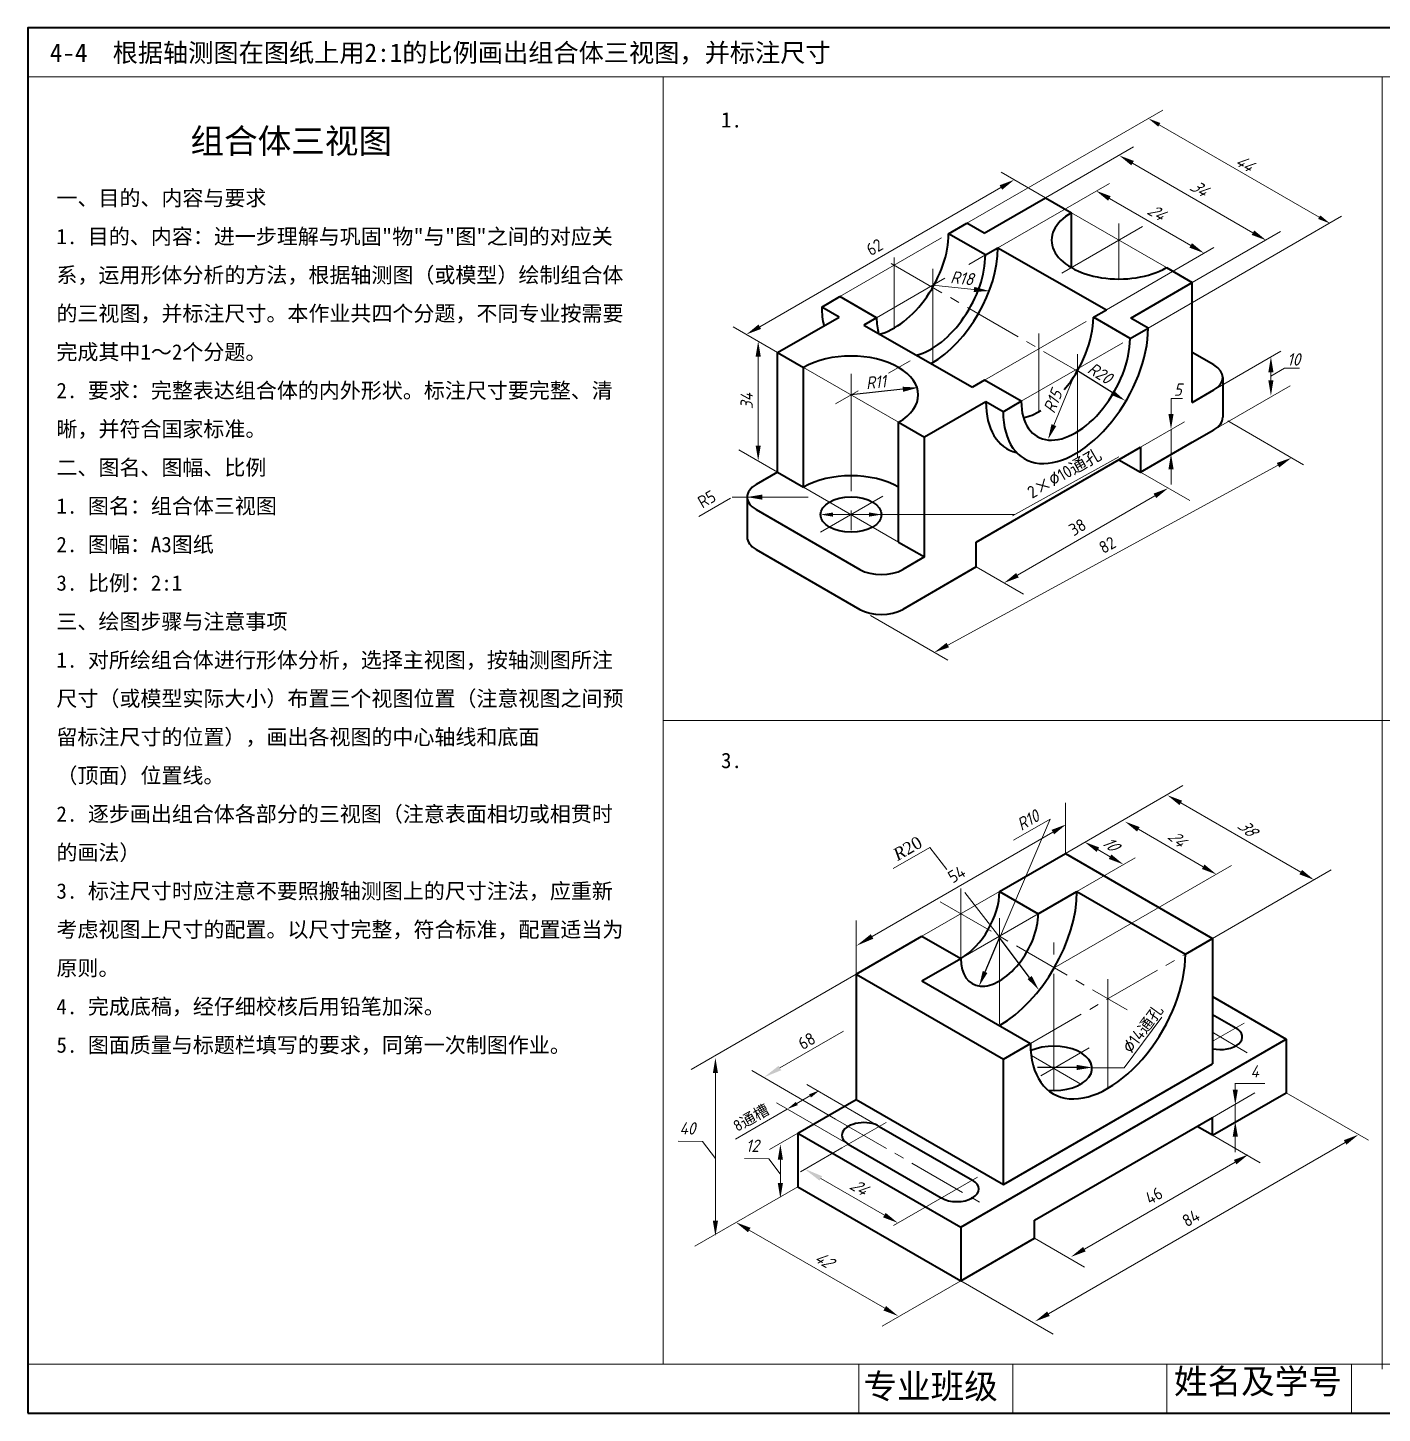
# Model space of a CAD drawing. Header units: millimetres. Extents: x 20 to 350, y 18 to 243.
# Drawn here: x 19.9 to 239.9, y 18.5 to 243.5 of the extents above; entities that cross this region are included whole.
import ezdxf

# ---------------------------------------------------------------- set-up
doc = ezdxf.new("R2010")
doc.units = ezdxf.units.MM
doc.linetypes.add('CENTER2', pattern=[28.575, 19.05, -3.175, 3.175, -3.175])
doc.layers.get('0').update_dxf_attribs({"lineweight": 40})
for name, color, linetype, lineweight in [('中心线', 7, 'CENTER2', 15), ('实体', 7, 'Continuous', 40), ('标注', 7, 'Continuous', 15), ('细线', 7, 'Continuous', 13)]:
    doc.layers.add(name, color=color, linetype=linetype, lineweight=lineweight)
doc.styles.get("Standard").update_dxf_attribs({"font": 'TIMES.TTF'})
doc.styles.add('style1', font='isocp.shx', dxfattribs={"oblique": 30})
doc.styles.add('style2', font='isocp.shx')
doc.styles.add('数字', font='isocp.shx', dxfattribs={"oblique": 15, "height": 2})
doc.dimstyles.new('R', dxfattribs={"dimtxt": 2, "dimasz": 2.5, "dimexe": 1.25, "dimexo": 0.625, "dimtad": 1, "dimtxsty": '数字', "dimblk2": 'NONE', "dimsah": 1, "dimcen": 2.5, "dimse1": 1, "dimse2": 1, "dimadec": 0, "dimazin": 0, "dimtfac": 1, "dimtmove": 0, "dimatfit": 3, "dimfxl": 0, "dimarcsym": 0})

# ---------------------------------------------------------------- blocks, each defined once
blk = doc.blocks.new('*D2')
at = {"layer": 'Defpoints', "color": 0}
for p in [(164.51, 185.03), (153.61, 183.86), (153.61, 183.86)]:
    blk.add_point(p, dxfattribs=at)
at = {"layer": '标注', "color": 0, "lineweight": -2}
blk.add_line((162.03, 184.76), (153.61, 183.86), dxfattribs=at)
at = {"layer": '标注', "color": 0}
blk.add_solid([(161.98, 185.17), (162.07, 184.35), (164.51, 185.03)], dxfattribs=at)
at = {"layer": '标注', "color": 0, "insert": (157.64, 185.92), "char_height": 2, "attachment_point": 5, "rotation": 6.131, "style": '数字'}
blk.add_mtext('R11', dxfattribs=at)
blk = doc.blocks.new('_None')
blk = doc.blocks.new('*D3')
at = {"layer": 'Defpoints', "color": 0}
for p in [(190.37, 187.74), (190.37, 187.73), (198.12, 182.93)]:
    blk.add_point(p, dxfattribs=at)
at = {"layer": '标注', "color": 0, "lineweight": -2}
blk.add_line((195.99, 184.24), (190.37, 187.73), dxfattribs=at)
at = {"layer": '标注', "color": 0}
blk.add_solid([(196.21, 184.59), (195.77, 183.88), (198.12, 182.92)], dxfattribs=at)
at = {"layer": '标注', "color": 0, "insert": (194.04, 187.37), "char_height": 2, "attachment_point": 5, "rotation": 328.1632, "style": '数字'}
blk.add_mtext('R20', dxfattribs=at)
blk = doc.blocks.new('*D8')
at = {"layer": 'Defpoints', "color": 0}
for p in [(183.9, 75), (183.9, 74.63), (192.75, 75)]:
    blk.add_point(p, dxfattribs=at)
at = {"layer": '标注', "color": 0, "lineweight": -2}
blk.add_line((190.25, 74.63), (183.9, 74.63), dxfattribs=at)
at = {"layer": '标注', "color": 0}
blk.add_solid([(190.25, 75.05), (190.25, 74.21), (192.75, 74.63)], dxfattribs=at)
blk = doc.blocks.new('*D9')
at = {"layer": 'Defpoints', "color": 0}
for p in [(177.69, 95.8), (177.75, 95.84), (184.17, 87.29)]:
    blk.add_point(p, dxfattribs=at)
at = {"layer": '标注', "color": 0, "lineweight": -2}
blk.add_line((182.61, 89.24), (177.69, 95.8), dxfattribs=at)
at = {"layer": '标注', "color": 0}
blk.add_solid([(182.95, 89.49), (182.28, 88.99), (184.11, 87.24)], dxfattribs=at)
blk = doc.blocks.new('*D10')
at = {"layer": 'Defpoints', "color": 0}
for p in [(177.84, 95.93), (177.84, 95.93), (174.4, 87.84)]:
    blk.add_point(p, dxfattribs=at)
at = {"layer": '标注', "color": 0, "lineweight": -2}
blk.add_line((175.38, 90.14), (177.84, 95.93), dxfattribs=at)
at = {"layer": '标注', "color": 0}
blk.add_solid([(175, 90.31), (175.76, 89.98), (174.4, 87.84)], dxfattribs=at)

msp = doc.modelspace()

# ---------------------------------------------------------------- linework, layer by layer
msp.add_lwpolyline([(19.888, 18.475), (349.888, 18.475), (349.888, 243.475), (19.888, 243.475)], close=True)
at = {"layer": '中心线'}
for p, q in [((189.385, 213.421), (204.817, 204.511)), ((197.101, 211.677), (197.101, 202.665)), ((151.789, 199.814), (169.459, 210.017)), ((200.95, 211.188), (187.851, 203.625)), ((160.624, 207.48), (160.624, 207.443)), ((160.624, 206.181), (160.624, 194.713)), ((172.718, 205.013), (175.422, 206.574)), ((157.751, 196.372), (168.851, 202.78)), ((166.871, 204.332), (166.871, 188.79)), ((175.288, 186.247), (192.959, 196.449)), ((184.124, 193.84), (184.124, 181.146)), ((181.251, 182.804), (198.921, 193.007)), ((163.203, 189.395), (159.671, 187.355)), ((190.371, 190.483), (190.371, 173.663)), ((145.893, 188.311), (161.325, 179.401)), ((153.609, 187.275), (153.609, 158.885)), ((154.749, 184.514), (151.073, 182.391)), ((145.893, 168.871), (161.325, 159.961)), ((148.647, 161.55), (158.783, 167.402)), ((171.418, 103.695), (171.418, 92.325)), ((165.124, 95.958), (177.712, 103.226)), ((171.418, 92.325), (184.006, 99.592)), ((177.712, 98.865), (177.712, 81.74)), ((186.524, 70.762), (186.524, 94.913)), ((195.335, 88.985), (195.335, 71.249)), ((212.545, 79.005), (217.477, 81.852)), ((212.479, 80.246), (217.951, 77.018)), ((182.928, 76.56), (190.929, 71.94)), ((184.427, 73.274), (192.287, 77.812)), ((159.304, 65.708), (152.128, 61.565)), ((174.123, 56.822), (166.991, 52.704))]:
    msp.add_line(p, q, dxfattribs=at)
at = {"layer": '中心线', "ltscale": 0.5}
for p, q in [((193.124, 186.151), (159.252, 205.707)), ((168.098, 101.509), (198.45, 83.985)), ((182.747, 78.516), (207.923, 93.051)), ((151.106, 66.261), (175.182, 52.36))]:
    msp.add_line(p, q, dxfattribs=at)
at = {"layer": '实体'}
for p, q in [((175.203, 210.093), (185.176, 215.851)), ((185.176, 215.851), (189.385, 213.421)), ((169.459, 210.017), (172.397, 211.713)), ((175.203, 210.093), (172.397, 211.713)), ((189.385, 204.511), (189.385, 213.421)), ((175.422, 206.574), (169.459, 210.017)), ((175.422, 206.574), (177.47, 207.756)), ((177.47, 207.756), (195.072, 197.669)), ((204.817, 204.511), (209.026, 202.081)), ((199.053, 196.323), (209.026, 202.081)), ((209.026, 182.641), (209.026, 202.081)), ((148.851, 198.118), (151.789, 199.814)), ((151.657, 196.498), (148.851, 198.118)), ((157.751, 196.372), (151.789, 199.814)), ((141.684, 190.741), (151.657, 196.498)), ((157.751, 196.372), (155.704, 195.19)), ((192.959, 196.449), (195.072, 197.669)), ((198.921, 193.007), (192.959, 196.449)), ((201.859, 194.703), (199.053, 196.323)), ((155.704, 195.19), (173.307, 185.103)), ((198.921, 193.007), (201.859, 194.703)), ((141.684, 171.301), (141.684, 190.741)), ((141.684, 190.741), (145.893, 188.311)), ((212.534, 188.716), (209.026, 190.741)), ((145.893, 168.871), (145.893, 188.311)), ((175.288, 186.247), (173.307, 185.103)), ((181.251, 182.804), (175.288, 186.247)), ((209.026, 182.641), (212.534, 184.666)), ((213.986, 186.691), (213.986, 180.211)), ((175.507, 182.728), (165.534, 176.971)), ((178.313, 181.108), (175.507, 182.728)), ((178.313, 181.108), (181.251, 182.804)), ((161.325, 159.961), (161.325, 179.401)), ((161.325, 179.401), (165.534, 176.971)), ((209.026, 176.161), (212.534, 178.186)), ((165.534, 157.531), (165.534, 176.971)), ((200.608, 171.301), (209.026, 176.161)), ((173.952, 159.961), (200.608, 175.351)), ((197.101, 173.326), (200.608, 171.301)), ((200.608, 175.351), (200.608, 171.301)), ((141.684, 171.301), (138.177, 169.276)), ((141.684, 171.301), (145.893, 168.871)), ((136.724, 167.251), (136.724, 160.771)), ((138.177, 165.226), (155.012, 155.506)), ((161.325, 159.961), (165.534, 157.531)), ((173.952, 155.911), (173.952, 159.961)), ((138.177, 158.746), (155.012, 149.026)), ((165.534, 157.531), (162.027, 155.506)), ((173.952, 155.911), (162.027, 149.026)), ((177.712, 103.226), (188.412, 109.403)), ((188.412, 109.403), (212.328, 95.595)), ((177.712, 103.226), (184.006, 99.592)), ((184.006, 99.592), (190.3, 103.226)), ((190.3, 103.226), (207.923, 93.051)), ((154.425, 89.781), (165.124, 95.958)), ((165.124, 95.958), (171.418, 92.325)), ((207.923, 93.051), (212.328, 95.595)), ((212.328, 95.595), (212.328, 75.246)), ((165.124, 88.691), (171.418, 92.325)), ((154.425, 89.781), (154.425, 69.432)), ((154.425, 89.781), (178.342, 75.973)), ((165.124, 88.691), (182.747, 78.516)), ((212.328, 86.147), (224.287, 79.243)), ((212.328, 83.24), (216.105, 81.06)), ((171.418, 48.72), (224.287, 79.243)), ((224.287, 79.243), (224.287, 70.522)), ((178.342, 75.973), (182.747, 78.516)), ((178.342, 55.624), (178.342, 75.973)), ((178.342, 55.624), (212.328, 75.246)), ((212.328, 63.618), (224.287, 70.522)), ((144.984, 63.981), (154.425, 69.432)), ((154.425, 69.432), (178.342, 55.624)), ((183.377, 49.81), (212.328, 66.525)), ((212.328, 63.618), (212.328, 66.525)), ((144.984, 63.981), (171.418, 48.72)), ((144.984, 63.981), (144.984, 55.26)), ((158.201, 65.071), (173.306, 56.35)), ((212.328, 63.618), (209.811, 65.071)), ((153.166, 62.164), (168.271, 53.443)), ((144.984, 55.26), (171.418, 39.999)), ((183.377, 46.903), (183.377, 49.81)), ((171.418, 48.72), (171.418, 39.999)), ((171.418, 39.999), (183.377, 46.903))]:
    msp.add_line(p, q, dxfattribs=at)
for centre, major_axis, start_param, end_param in [((197.101, 208.966), (-10.912, 0), 5.4977871, 8.6393798), ((160.624, 204.916), (-6.247, -10.821), 6.7806542, 8.6393798), ((166.587, 201.473), (-7.695, -13.329), 7.072345, 8.6393798), ((166.587, 201.473), (-6.247, -10.821), 6.8019595, 8.6393798), ((160.624, 204.916), (-8.325, -14.419), 5.4977871, 5.7384384), ((166.587, 201.473), (-6.247, -10.821), 5.4977871, 5.7681727), ((184.124, 191.348), (-6.247, -10.821), 7.5535145, 8.6393798), ((190.086, 187.906), (-8.325, -14.419), 5.4977871, 8.6393798), ((190.086, 187.906), (-6.247, -10.821), 5.4977871, 8.6393798), ((153.609, 183.856), (-10.912, 0), 2.3561945, 5.4977871), ((209.026, 186.691), (-4.96, 0), 2.3561945, 3.9269908), ((187.28, 189.526), (-8.325, -14.419), 5.4977871, 6.4525219), ((184.124, 191.348), (-6.247, -10.821), 6.7806542, 7.1032919), ((209.026, 180.211), (-4.96, 0), 2.3561945, 3.1415927), ((141.684, 167.251), (-4.96, 0), 5.4977871, 7.0685835), ((153.609, 164.416), (-10.912, 0), 3.9269908, 5.4977871), ((141.684, 160.771), (-4.96, 0), 6.2831853, 7.0685835), ((158.52, 157.531), (-4.96, 0), 0.7853982, 2.3561945), ((158.52, 151.051), (-4.96, 0), 0.7853982, 2.3561945), ((171.418, 99.592), (-4.45, -7.708), 7.0685835, 8.6393798), ((177.712, 95.958), (-8.901, -15.417), 0.7853982, 2.3561945), ((177.712, 95.958), (-4.45, -7.708), 5.4977871, 8.6393798), ((195.335, 85.784), (-8.901, -15.417), 5.4977871, 8.6393798), ((213.587, 79.606), (-3.56, 0), 1.2094292, 3.9269908), ((186.524, 74.484), (-6.231, 0), 1.4268781, 5.3552138), ((155.684, 63.618), (-3.56, 0), 3.9269908, 7.0685835), ((170.789, 54.897), (-3.56, 0), 0.7853982, 3.9269908)]:
    msp.add_ellipse(centre, major_axis=major_axis, ratio=0.5773503, start_param=start_param, end_param=end_param, dxfattribs=at)
msp.add_ellipse((153.609, 164.416), major_axis=(-4.96, 0), ratio=0.5773503, dxfattribs=at)
at = {"layer": '标注'}
for p, q in [((172.397, 211.713), (204.25, 230.103)), ((203.663, 227.709), (229.642, 212.71)), ((185.176, 215.851), (199.474, 224.105)), ((199.334, 221.481), (218.886, 210.192)), ((185.176, 215.851), (177.963, 220.015)), ((177.942, 217.527), (138.781, 194.917)), ((177.47, 207.756), (195.564, 218.203)), ((195.563, 215.752), (208.77, 208.127)), ((201.859, 194.703), (233.289, 212.849)), ((209.026, 202.081), (223.381, 210.368)), ((195.072, 197.669), (212.555, 207.763)), ((141.684, 190.741), (134.483, 194.898)), ((138.528, 190.062), (138.528, 175.622)), ((209.026, 182.641), (223.396, 190.937)), ((221.798, 187.534), (221.798, 186.215)), ((200.608, 171.301), (224.91, 185.331)), ((205.574, 180.749), (205.574, 183.249)), ((200.608, 175.351), (207.791, 179.498)), ((205.574, 178.249), (205.574, 174.274)), ((214.787, 179.612), (227.087, 172.511)), ((141.684, 171.301), (135.373, 174.944)), ((169.321, 143.228), (222.951, 172.435)), ((200.608, 171.301), (208.62, 166.675)), ((205.574, 171.774), (205.574, 169.274)), ((134.323, 167.251), (146.644, 167.251)), ((180.628, 154.569), (202.955, 167.459)), ((150.674, 164.416), (180.183, 164.416)), ((173.952, 155.911), (181.638, 151.473)), ((156.766, 148.013), (169.315, 140.768)), ((188.412, 109.403), (207.493, 120.42)), ((188.412, 109.403), (188.412, 117.606)), ((207.157, 117.596), (226.642, 106.346)), ((177.712, 95.625), (185.949, 114.973)), ((185.949, 114.973), (179.981, 111.527)), ((157.022, 95.906), (186.382, 112.857)), ((200.27, 113.306), (210.802, 107.225)), ((166.415, 110.359), (160.455, 106.918)), ((169.173, 106.797), (166.415, 110.359)), ((190.3, 103.226), (199.726, 108.668)), ((193.699, 110.001), (195.677, 108.859)), ((186.613, 90.819), (215.416, 107.449)), ((212.328, 95.595), (231.606, 106.725)), ((177.751, 95.716), (172.083, 103.038)), ((154.425, 89.781), (154.425, 98.486)), ((154.425, 89.781), (127.632, 74.312)), ((197.94, 74.585), (204.087, 82.774)), ((142.063, 74.546), (152.386, 80.506)), ((192.738, 74.585), (197.94, 74.585)), ((131.578, 49.731), (131.578, 73.712)), ((151.106, 66.261), (137.499, 74.117)), ((216.012, 71.039), (216.012, 72.006)), ((146.94, 70.013), (144.8, 68.777)), ((158.201, 65.071), (146.412, 71.878)), ((212.328, 66.525), (219.197, 70.49)), ((224.287, 70.522), (237.649, 62.807)), ((143.226, 67.869), (134.817, 63.014)), ((153.166, 62.164), (141.527, 68.884)), ((216.012, 65.905), (216.012, 68.539)), ((144.984, 63.981), (140.34, 61.3)), ((212.328, 63.618), (220.04, 59.166)), ((216.012, 63.405), (216.012, 60.905)), ((152.128, 61.565), (145.411, 57.687)), ((185.662, 34.64), (233.847, 62.459)), ((142.128, 55.878), (142.128, 59.661)), ((191.502, 45.123), (215.99, 59.261)), ((148.699, 56.614), (159.025, 50.652)), ((144.984, 55.26), (128.247, 45.597)), ((170.557, 54.763), (160.494, 48.953)), ((137.073, 48.234), (159.083, 35.527)), ((183.377, 46.903), (191.511, 42.206)), ((171.418, 39.999), (158.682, 32.645)), ((171.418, 39.999), (186.426, 31.334))]:
    msp.add_line(p, q, dxfattribs=at)
for points in [[(203.832, 228.002), (203.494, 227.417), (201.909, 228.722)], [(199.542, 221.841), (199.126, 221.12), (197.169, 222.731)], [(177.734, 217.888), (178.151, 217.166), (180.107, 218.777)], [(195.771, 216.113), (195.355, 215.391), (193.398, 217.002)], [(229.811, 213.002), (229.474, 212.418), (231.396, 211.698)], [(219.094, 210.553), (218.678, 209.831), (221.051, 208.942)], [(208.978, 208.488), (208.562, 207.766), (210.935, 206.877)], [(138.572, 195.278), (138.989, 194.556), (136.616, 193.667)], [(138.112, 190.062), (138.945, 190.062), (138.528, 192.562)], [(221.381, 187.534), (222.214, 187.534), (221.798, 190.034)], [(221.381, 186.215), (222.214, 186.215), (221.798, 183.715)], [(205.157, 180.749), (205.991, 180.749), (205.574, 178.249)], [(138.112, 175.622), (138.945, 175.622), (138.528, 173.122)], [(205.157, 171.774), (205.991, 171.774), (205.574, 174.274)], [(222.751, 172.801), (223.15, 172.069), (225.146, 173.631)], [(139.224, 167.667), (139.224, 166.834), (136.724, 167.251)], [(202.746, 167.819), (203.163, 167.098), (205.12, 168.709)], [(150.674, 164.753), (150.674, 164.078), (148.649, 164.416)], [(156.544, 164.753), (156.544, 164.078), (158.569, 164.416)], [(180.42, 154.929), (180.837, 154.208), (178.463, 153.319)], [(169.121, 143.594), (169.52, 142.862), (167.125, 142.032)], [(207.365, 117.957), (206.948, 117.235), (204.992, 118.846)], [(186.174, 113.218), (186.59, 112.496), (188.547, 114.107)], [(200.479, 113.666), (200.062, 112.945), (198.105, 114.556)], [(193.908, 110.361), (193.491, 109.64), (191.534, 111.251)], [(195.885, 109.22), (195.469, 108.498), (197.842, 107.609)], [(211.01, 107.586), (210.594, 106.864), (212.967, 105.975)], [(226.851, 106.707), (226.434, 105.985), (228.807, 105.096)], [(156.814, 96.267), (157.231, 95.545), (154.438, 94.373)], [(131.162, 73.712), (131.995, 73.712), (131.578, 76.212)], [(141.855, 74.907), (142.271, 74.185), (139.444, 73.026)], [(146.789, 70.275), (147.091, 69.751), (148.513, 70.921)], [(215.595, 71.039), (216.429, 71.039), (216.012, 68.539)], [(144.649, 69.04), (144.951, 68.515), (143.226, 67.869)], [(215.595, 63.405), (216.429, 63.405), (216.012, 65.905)], [(233.638, 62.82), (234.055, 62.098), (236.012, 63.709)], [(141.711, 59.661), (142.544, 59.661), (142.128, 62.161)], [(215.782, 59.622), (216.198, 58.9), (218.155, 60.511)], [(148.907, 56.975), (148.49, 56.253), (145.98, 58.214)], [(141.711, 55.878), (142.544, 55.878), (142.128, 53.378)], [(131.162, 49.731), (131.995, 49.731), (131.578, 47.231)], [(159.233, 51.013), (158.816, 50.291), (161.19, 49.402)], [(137.282, 48.595), (136.865, 47.874), (134.908, 49.484)], [(191.293, 45.484), (191.71, 44.762), (189.337, 43.873)], [(159.291, 35.888), (158.875, 35.166), (161.248, 34.277)], [(185.454, 35.001), (185.871, 34.279), (183.497, 33.39)]]:
    msp.add_solid(points, dxfattribs=at)
at = {"layer": '细线'}
for p, q in [((19.888, 235.475), (349.888, 235.475)), ((123.082, 235.475), (123.082, 26.475)), ((239.888, 235.475), (239.888, 25.653)), ((166.9, 201.654), (173.576, 200.975)), ((190.197, 187.841), (186.551, 178.939)), ((221.759, 186.892), (223.992, 188.182)), ((223.992, 188.182), (226.448, 188.182)), ((205.574, 183.249), (207.466, 183.249)), ((179.841, 164.226), (197.102, 173.803)), ((134.013, 167.071), (128.908, 164.124)), ((123.082, 130.975), (349.888, 130.975)), ((215.961, 72.006), (220.818, 72.006)), ((129.469, 62.621), (125.535, 62.654)), ((131.578, 59.832), (129.469, 62.621)), ((140.252, 59.8), (136.317, 59.833)), ((142.089, 57.371), (140.252, 59.8)), ((19.888, 26.475), (349.888, 26.475)), ((154.888, 18.475), (154.888, 26.475)), ((179.888, 18.475), (179.888, 26.475)), ((204.888, 18.475), (204.888, 26.475)), ((234.888, 18.475), (234.888, 26.475))]:
    msp.add_line(p, q, dxfattribs=at)
at = {"layer": '细线', "lineweight": 5}
for p, q in [((19.888, 235.475), (129.888, 235.475)), ((129.888, 235.475), (239.888, 235.475))]:
    msp.add_line(p, q, dxfattribs=at)
at = {"layer": '细线'}
for points in [[(173.618, 201.39), (173.534, 200.561), (176.063, 200.722)], [(186.166, 179.097), (186.937, 178.781), (185.604, 176.626)]]:
    msp.add_solid(points, dxfattribs=at)

# ---------------------------------------------------------------- texts
at = {"layer": '标注', "attachment_point": 5}
for s, insert, char_height, rotation, style in [('44', (217.412, 221.525), 2, 330, 'style1'), ('34', (210.047, 217.46), 2, 330, 'style1'), ('24', (203.104, 213.563), 2, 330, 'style1'), ('{\\Fisocp.shx|c0;62}', (157.424, 207.846), 2, 30, 'style2'), ('34', (136.653, 182.842), 2, 90, '数字'), ('2{\\fTxt|b0|i0|c134|p2;×\\Ftxt.shx|c1;%%c}10{\\fFangSong_GB2312|b0|i0|c134|p49;通孔}', (188.288, 171.033), 2, 30, 'style2'), ('R5', (130.171, 166.925), 2, 30, 'style2'), ('38', (190.392, 162.371), 2, 30, 'style2'), ('82', (195.239, 159.478), 2, 29, 'style2'), ('R10', (182.335, 114.786), 2, 30, '数字'), ('24', (206.474, 111.889), 2, 320, 'style1'), ('38', (217.837, 113.595), 2, 320, 'style1'), ('10', (195.626, 111.054), 2, 320, 'style1'), ('54', (170.765, 106.005), 2, 30, 'style2'), ('{\\Ftxt.shx|c1;%%C}14{\\fFangSong_GB2312|b0|i0|c134|p49;\\H0.9084x;通孔}', (201.042, 80.884), 2, 54, 'style2'), ('68', (146.412, 78.933), 2, 30, 'style2'), ('8{\\fFangSong_GB2312|b0|i0|c134|p49;通槽}', (137.428, 66.386), 1.81688, 30, 'style2'), ('24', (154.799, 55.257), 2, 330, 'style1'), ('46', (202.808, 53.816), 2, 30, 'style2'), ('84', (208.817, 50.173), 2, 30, 'style2'), ('42', (149.016, 43.505), 2, 330, 'style1')]:
    msp.add_mtext(s, dxfattribs=dict(at, insert=insert, char_height=char_height, rotation=rotation, style=style))
at = {"layer": '标注', "insert": (162.79, 110.202), "char_height": 2, "attachment_point": 5, "rotation": 30}
msp.add_mtext('{\\fTimes New Roman|b0|i1|c0|p18;R}20', dxfattribs=at)
at = {"layer": '细线', "lineweight": 5, "insert": (23.472, 240.919), "char_height": 3, "width": 158.4296, "attachment_point": 1}
msp.add_mtext('{\\fSimHei|b0|i0|c134|p2;4-4  根据轴测图在图纸上用2:1的比例画出组合体三视图，并标注尺寸}', dxfattribs=at)
at = {"layer": '细线', "attachment_point": 1}
for s, insert, char_height, width in [('{\\f宋体|b0|i0|c134|p2;1\\f宋体|b0|i0|c0|p2;.}', (132.488, 229.776), 2.5, 4.9943), ('{\\f宋体|b0|i0|c134|p2;3\\f宋体|b0|i0|c0|p2;.}', (132.488, 125.741), 2.5, 4.9943), ('{\\f仿宋_GB2312|b0|i0|c134|p49;专业班级}', (155.623, 24.854), 4, 23.3701), ('{\\f仿宋_GB2312|b0|i0|c134|p49;姓名及学号}', (206.052, 25.653), 4, 29.8443)]:
    msp.add_mtext(s, dxfattribs=dict(at, insert=insert, char_height=char_height, width=width))
at = {"layer": '细线', "insert": (24.552, 227.081), "char_height": 4, "width": 93.4018, "attachment_point": 1, "line_spacing_factor": 1.5}
msp.add_mtext('{\\fSimSun|b0|i0|c134|p2;        组合体三视图\\P\\H0.6251x;一、目的、内容与要求\\P1. 目的、内容：进一步理解与巩固"物"与"图"之间的对应关系，运用形体分析的方法，根据轴测图（或模型）绘制组合体的三视图，并标注尺寸。本作业共四个分题，不同专业按需要完成其中1～2个分题。\\P2. 要求：完整表达组合体的内外形状。标注尺寸要完整、清晰，并符合国家标准。\\P二、图名、图幅、比例\\P1. 图名：组合体三视图\\P2. 图幅：A3图纸\\P3. 比例：2:1\\P三、绘图步骤与注意事项\\P1. 对所绘组合体进行形体分析，选择主视图，按轴测图所注尺寸（或模型实际大小）布置三个视图位置（注意视图之间预留标注尺寸的位置），画出各视图的中心轴线和底面\\P（顶面）位置线。\\P2. 逐步画出组合体各部分的三视图（注意表面相切或相贯时的画法）\\P3. 标注尺寸时应注意不要照搬轴测图上的尺寸注法，应重新考虑视图上尺寸的配置。以尺寸完整，符合标准，配置适当为原则。\\P4. 完成底稿，经仔细校核后用铅笔加深。\\P5. 图面质量与标题栏填写的要求，同第一次制图作业。}', dxfattribs=at)
at = {"layer": '细线', "char_height": 2, "attachment_point": 5, "style": '数字'}
for s, insert, rotation in [('R18', (171.633, 202.806), 354), ('R15', (186.375, 182.797), 68)]:
    msp.add_mtext(s, dxfattribs=dict(at, insert=insert, rotation=rotation))
at = {"layer": '细线', "char_height": 2, "width": 3.0273, "attachment_point": 1, "style": '数字'}
for s, insert in [('10', (224.436, 190.609)), ('5', (206.023, 185.7)), ('4', (218.475, 74.994)), ('40', (125.739, 65.734)), ('12', (136.521, 62.913))]:
    msp.add_mtext(s, dxfattribs=dict(at, insert=insert))

# ---------------------------------------------------------------- dimensions: what is measured, and where the dimension line sits
at = {"layer": '标注'}
for p1, p2, distance, text, picture, middle in [((198.122, 182.928), (190.371, 187.741), 0.011, 'R20', '*D3', (194.036, 187.366)), ((164.513, 185.027), (153.609, 183.856), 0, 'R11', '*D2', (157.645, 185.923)), ((174.4, 87.844), (177.844, 95.934), 0, ' ', '*D10', (176.611, 93.039)), ((184.173, 87.286), (177.751, 95.841), 0.074, ' ', '*D9', (180.152, 92.518)), ((192.75, 75.001), (183.899, 75.001), 0.372, ' ', '*D8', (187.075, 74.629))]:
    dim = msp.add_aligned_dim(p1=p1, p2=p2, distance=distance, text=text, dimstyle='R', dxfattribs=at)
    dim.commit()
    dim.dimension.update_dxf_attribs({"geometry": picture, "text_midpoint": middle})

doc.saveas('drawing.dxf')
